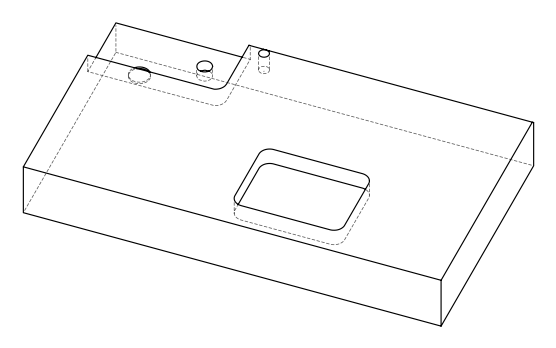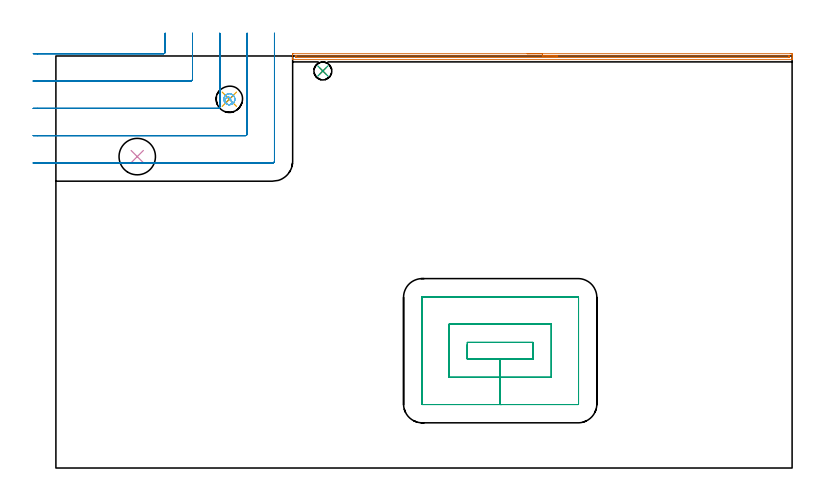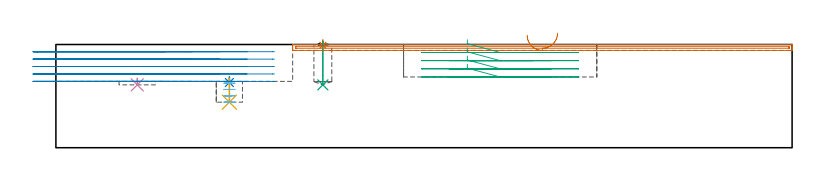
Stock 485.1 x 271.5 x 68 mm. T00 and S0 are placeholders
(PLAN: 9 operations, 6 tool changes, 21.7 min)
(1 SPOT_DRILL | STEP1POCKET | NXT0321_9005460120000 | 0.03 min | 1 mm3)
(2 SPOT_DRILL_1 | STEP1POCKET_2 | NXT0321_9005460120000 | 0.04 min | 2663 mm3)
(3 DRILL_BLIND_HOLE_INTO_CENTER | STEP1POCKET | NXT0301_089 | 0.12 min | 2738 mm3)
(4 INDEXABLE_INSERT_DRILL_BLIND_HOLE_FROM_SOLID | STEP1POCKET_1 | UGT0302_003 | 0.02 min | 12016 mm3)
(5 DRILL_BLIND_HOLE_INTO_CENTER_1 | STEP1POCKET_2 | NXT0301_089 | 0.07 min | 1400 mm3)
(6 MILL_ROUGH_BLIND_HOLE_CONTOUR | STEP1POCKET_2 | NXT0201_013 | Spiral | 0.63 min | 4848 mm3)
(7 AREA_MILL | FG_CHAMFER_SURFACE | UGT0205_001 | 5.42 min | 2524 mm3)
(8 MILL_CORNER_NOTCH_RECTANGULAR | CORNER_NOTCH_RECTANGULAR | UGT0201_106 | Follow Part, ap 6, ae 75% | 9.34 min | 295164 mm3)
(9 MILL_RECTANGULAR_POCKET | POCKET_RECTANGULAR_STRAIGHT | UGT0201_106 | Follow Part, ap 6, ae 75% | 6.07 min | 256074 mm3)
(TOOL NXT0321_9005460120000 | NC Spot Drill, 142deg, 12mm, Carbide, Uncoated | D12 PA142 FL30 Z2)
(TOOL NXT0301_089 | Carbide Drill 11.8mm [860.1-1180-035A1-MM 2214] | D11.8 PA140 FL55 Z2)
(TOOL UGT0302_003 | Indexable Insert Drill 24mm | D24 PA180 FL50 Z2)
(TOOL NXT0201_013 | ENDMILL 10mm | D10 FL30 Z4)
(TOOL UGT0205_001 | Chamfer Mill 20 x 3 x 45 deg. | D20 FL50 Z2)
(TOOL UGT0201_106 | End Mill 24 mm | D24 FL25 Z2)
(OP 1 SPOT_DRILL)
G17 G21 G94 G90
T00 M6
G54
G17 G0 G90 X175.9 Y261.6 S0 M3
G43 Z78. H0
G94 G81 G98 Z67.492 F250. R71.
G80
M5
M2
(OP 2 SPOT_DRILL_1)
G17 G21 G94 G90
T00 M6
G54
G17 G0 G90 X114.3 Y243. S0 M3
G43 Z78. H0
G94 G81 G98 Z42.955 F250. R46.7
G80
M5
M2
(OP 3 DRILL_BLIND_HOLE_INTO_CENTER)
G17 G21 G94 G90
T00 M6
G54
G17 G0 G90 X175.9 Y261.6 S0 M3
G43 Z78. H1
G94 G81 G98 Z41.4 F250. R70.
G80
M5
M2
(OP 4 INDEXABLE_INSERT_DRILL_BLIND_HOLE_FROM_SOLID)
G17 G21 G94 G90
T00 M6
G54
G17 G0 G90 X53.6 Y205.2 S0 M3
G43 Z78. H0
G94 G81 G98 Z41.4 F250. R45.7
G80
M5
M2
(OP 5 DRILL_BLIND_HOLE_INTO_CENTER_1)
G17 G21 G94 G90
T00 M6
G54
G17 G0 G90 X114.3 Y243. S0 M3
G43 Z78. H1
G94 G81 G98 Z30. F250. R45.7
G80
M5
M2
(OP 6 MILL_ROUGH_BLIND_HOLE_CONTOUR)
G17 G21 G94 G90
T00 M6
G54
G17 G0 G90 X114.3 Y243. S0 M3
G43 Z78. H0
Z42.525
G94 G3 X114.716 Y243.922 R0.555 F250.
X113.093 Y244.369 R1.537
X111.449 Y241.717 R2.41
X113.843 Y239.379 R2.772
X117.921 Y242.543 R3.65
X113.843 Y239.379 R-3.65
X115.882 Y240.961 R1.825
X114.3 Y243. R1.825
G0 Z38.35
G3 X114.716 Y243.922 R0.555
X113.093 Y244.369 R1.537
X111.449 Y241.717 R2.41
X113.843 Y239.379 R2.772
X117.921 Y242.543 R3.65
X113.843 Y239.379 R-3.65
X115.882 Y240.961 R1.825
X114.3 Y243. R1.825
G0 Z34.175
G3 X114.716 Y243.922 R0.555
X113.093 Y244.369 R1.537
X111.449 Y241.717 R2.41
X113.843 Y239.379 R2.772
X117.921 Y242.543 R3.65
X113.843 Y239.379 R-3.65
X115.882 Y240.961 R1.825
X114.3 Y243. R1.825
G0 Z30.
G3 X114.716 Y243.922 R0.555
X113.093 Y244.369 R1.537
X111.449 Y241.717 R2.41
X113.843 Y239.379 R2.772
X117.921 Y242.543 R3.65
X113.843 Y239.379 R-3.65
X115.882 Y240.961 R1.825
X114.3 Y243. R1.825
G0 Z78.
M5
M2
(OP 7 AREA_MILL)
G17 G21 G94 G90
T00 M6
G54
G17 G0 G90 X310.55 Y273. S1061 M3
G43 Z78. H0
Z74.1
G94 G1 X310.588 Z73.228 F250.
X310.702 Z72.364
X310.891 Z71.512
X311.153 Z70.68
X311.487 Z69.874
X311.89 Z69.1
X312.358 Z68.364
X312.89 Z67.672
X313.479 Z67.029
X314.122 Z66.44
X314.814 Z65.909
X315.55 Z65.44
X316.324 Z65.037
X317.13 Z64.703
X317.962 Z64.441
X318.814 Z64.252
X319.678 Z64.138
X320.55 Z64.1
X483.871
X484.482 Y272.998 Z64.102
X485.085 Y272.992 Z64.103
X485.093 Y272.991 Z64.105
X485.1 Y272.389 Z64.705
Y271.839 Z65.258
Y271.496 Z65.6
Y270.946 Z66.15
Y270.604 Z66.492
Y269.918 Z67.182
Y269.569 Z67.531
X485.093 Y269.16 Z67.931
X485.09 Y269.102 Z67.988
X484.929 Y269.1 Z68.
X156.171
X156.01 Y269.102 Z67.988
X156.007 Y269.16 Z67.931
X156. Y269.569 Z67.53
Y269.918 Z67.182
Y270.604 Z66.492
Y271.839 Z65.258
X156.003 Y272.389 Z64.705
X156.007 Y272.991 Z64.105
X156.015 Y272.992 Z64.103
X156.618 Y273. Z64.1
X320.55
Y271.586 Z65.514
X482.784 Y271.585 Z65.515
X482.963 Y271.582 Z65.518
X483.075 Y271.579 Z65.521
X483.09 Y271.553 Z65.547
X483.093 Y271.496 Z65.604
X483.099 Y271.093 Z66.007
Y270.604 Z66.496
X483.098 Y270.553 Z66.547
X483.095 Y270.529 Z66.571
X483.092 Y270.522 Z66.578
X483.052 Y270.519 Z66.581
X482.874 Y270.515 Z66.585
X482.784 Y270.514 Z66.586
X158.315 Y270.515 Z66.585
X158.137 Y270.518 Z66.582
X158.024 Y270.521 Z66.579
X158.01 Y270.547 Z66.553
X158.007 Y270.604 Z66.496
X158.001 Y271.007 Z66.093
X158. Y271.496 Z65.604
X158.002 Y271.547 Z65.553
X158.005 Y271.571 Z65.529
X158.008 Y271.578 Z65.522
X158.048 Y271.581 Z65.519
X158.226 Y271.585 Z65.515
X158.315 Y271.586 Z65.514
X158.405
X320.55
X321.422 Z65.552
X322.286 Z65.666
X323.138 Z65.855
X323.97 Z66.117
X324.776 Z66.451
X325.55 Z66.854
X326.286 Z67.323
X326.978 Z67.854
X327.621 Z68.443
X328.21 Z69.086
X328.742 Z69.778
X329.21 Z70.514
X329.613 Z71.288
X329.947 Z72.094
X330.209 Z72.926
X330.398 Z73.778
X330.512 Z74.643
X330.55 Z75.514
G0 Z78.
M5
M2
(OP 8 MILL_CORNER_NOTCH_RECTANGULAR)
G17 G21 G94 G90
T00 M6
G54
G17 G0 G90 X-14.906 Y273. S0 M3
G43 Z78.139 H0
Z63.251
G94 G1 X-11.906 F250.
X70.807 F500.
G3 X72. Y274.193 R1.2
G1 Y283.5
Y286.5 F250.
G0 Z78.139
X-15. Y255.
Z63.251
G1 X-12.
X88.807 F500.
G3 X90. Y256.193 R1.2
G1 Y283.5
Y286.5 F250.
G0 Z78.139
X-15. Y237.
Z63.251
G1 X-12.
X106.806 F500.
G3 X108. Y238.194 R1.2
G1 Y283.5
Y286.5 F250.
G0 Z78.139
X-15. Y219.
Z63.251
G1 X-12.
X124.806 F500.
G3 X126. Y220.194 R1.2
G1 Y283.5
Y286.5 F250.
G0 Z78.139
X-15. Y201.
Z63.251
G1 X-12.
X142.806 F500.
G3 X144. Y202.194 R1.2
G1 Y283.5
Y286.5 F250.
G0 Z78.139
X-14.906 Y273.
Z58.363
G1 X-11.906
X70.807 F500.
G3 X72. Y274.193 R1.2
G1 Y283.5
Y286.5 F250.
G0 Z78.139
X-15. Y255.
Z58.363
G1 X-12.
X88.807 F500.
G3 X90. Y256.193 R1.2
G1 Y283.5
Y286.5 F250.
G0 Z78.139
X-15. Y237.
Z58.363
G1 X-12.
X106.806 F500.
G3 X108. Y238.194 R1.2
G1 Y283.5
Y286.5 F250.
G0 Z78.139
X-15. Y219.
Z58.363
G1 X-12.
X124.806 F500.
G3 X126. Y220.194 R1.2
G1 Y283.5
Y286.5 F250.
G0 Z78.139
X-15. Y201.
Z58.363
G1 X-12.
X142.806 F500.
G3 X144. Y202.194 R1.2
G1 Y283.5
Y286.5 F250.
G0 Z78.139
X-14.906 Y273.
Z53.476
G1 X-11.906
X70.807 F500.
G3 X72. Y274.193 R1.2
G1 Y283.5
Y286.5 F250.
G0 Z78.139
X-15. Y255.
Z53.476
G1 X-12.
X88.807 F500.
G3 X90. Y256.193 R1.2
G1 Y283.5
Y286.5 F250.
G0 Z78.139
X-15. Y237.
Z53.476
G1 X-12.
X106.806 F500.
G3 X108. Y238.194 R1.2
G1 Y283.5
Y286.5 F250.
G0 Z78.139
X-15. Y219.
Z53.476
G1 X-12.
X124.806 F500.
G3 X126. Y220.194 R1.2
G1 Y283.5
Y286.5 F250.
G0 Z78.139
X-15. Y201.
Z53.476
G1 X-12.
X142.806 F500.
G3 X144. Y202.194 R1.2
G1 Y283.5
Y286.5 F250.
G0 Z78.139
X-14.906 Y273.
Z48.588
G1 X-11.906
X70.807 F500.
G3 X72. Y274.193 R1.2
G1 Y283.5
Y286.5 F250.
G0 Z78.139
X-15. Y255.
Z48.588
G1 X-12.
X88.807 F500.
G3 X90. Y256.193 R1.2
G1 Y283.5
Y286.5 F250.
G0 Z78.139
X-15. Y237.
Z48.588
G1 X-12.
X106.806 F500.
G3 X108. Y238.194 R1.2
G1 Y283.5
Y286.5 F250.
G0 Z78.139
X-15. Y219.
Z48.588
G1 X-12.
X124.806 F500.
G3 X126. Y220.194 R1.2
G1 Y283.5
Y286.5 F250.
G0 Z78.139
X-15. Y201.
Z48.588
G1 X-12.
X142.806 F500.
G3 X144. Y202.194 R1.2
G1 Y283.5
Y286.5 F250.
G0 Z78.139
X-14.906 Y273.
Z43.7
G1 X-11.906
X70.807 F500.
G3 X72. Y274.193 R1.2
G1 Y283.5
Y286.5 F250.
G0 Z78.139
X-15. Y255.
Z43.7
G1 X-12.
X88.807 F500.
G3 X90. Y256.193 R1.2
G1 Y283.5
Y286.5 F250.
G0 Z78.139
X-15. Y237.
Z43.7
G1 X-12.
X106.806 F500.
G3 X108. Y238.194 R1.2
G1 Y283.5
Y286.5 F250.
G0 Z78.139
X-15. Y219.
Z43.7
G1 X-12.
X124.806 F500.
G3 X126. Y220.194 R1.2
G1 Y283.5
Y286.5 F250.
G0 Z78.139
X-15. Y201.
Z43.7
G1 X-12.
X142.806 F500.
G3 X144. Y202.194 R1.2
G1 Y283.5
Y286.5 F250.
G0 Z78.139
M5
M2
(OP 9 MILL_RECTANGULAR_POCKET)
G17 G21 G94 G90
T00 M6
G54
G17 G0 G90 X271.1 Y81.442 S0 M3
G43 Z78.139 H0
Z71.139
G94 G1 Y71.8 Z68.555 F250.
X292.75 Z62.754
X314.4 F500.
Y82.8
X271.1
Y71.8
X292.75
Y59.8
X326.4
Y94.8
X259.1
Y59.8
X292.75
Y41.8
X344.1
G3 X344.4 Y42.1 R0.3
G1 Y112.5
G3 X344.1 Y112.8 R0.3
G1 X241.4
G3 X241.1 Y112.5 R0.3
G1 Y42.1
G3 X241.4 Y41.8 R0.3
G1 X292.75
X293.75
G0 X271.1 Y81.442 Z65.754
G1 Y71.8 Z63.171 F250.
X292.75 Z57.37
X314.4 F500.
Y82.8
X271.1
Y71.8
X292.75
Y59.8
X326.4
Y94.8
X259.1
Y59.8
X292.75
Y41.8
X344.1
G3 X344.4 Y42.1 R0.3
G1 Y112.5
G3 X344.1 Y112.8 R0.3
G1 X241.4
G3 X241.1 Y112.5 R0.3
G1 Y42.1
G3 X241.4 Y41.8 R0.3
G1 X292.75
X293.75
G0 X271.1 Y81.442 Z60.37
G1 Y71.8 Z57.786 F250.
X292.75 Z51.985
X314.4 F500.
Y82.8
X271.1
Y71.8
X292.75
Y59.8
X326.4
Y94.8
X259.1
Y59.8
X292.75
Y41.8
X344.1
G3 X344.4 Y42.1 R0.3
G1 Y112.5
G3 X344.1 Y112.8 R0.3
G1 X241.4
G3 X241.1 Y112.5 R0.3
G1 Y42.1
G3 X241.4 Y41.8 R0.3
G1 X292.75
X293.75
G0 X271.1 Y81.442 Z54.985
G1 Y71.8 Z52.401 F250.
X292.75 Z46.6
X314.4 F500.
Y82.8
X271.1
Y71.8
X292.75
Y59.8
X326.4
Y94.8
X259.1
Y59.8
X292.75
Y41.8
X344.1
G3 X344.4 Y42.1 R0.3
G1 Y112.5
G3 X344.1 Y112.8 R0.3
G1 X241.4
G3 X241.1 Y112.5 R0.3
G1 Y42.1
G3 X241.4 Y41.8 R0.3
G1 X292.75
X293.75
G0 Z78.139
M5
M2
